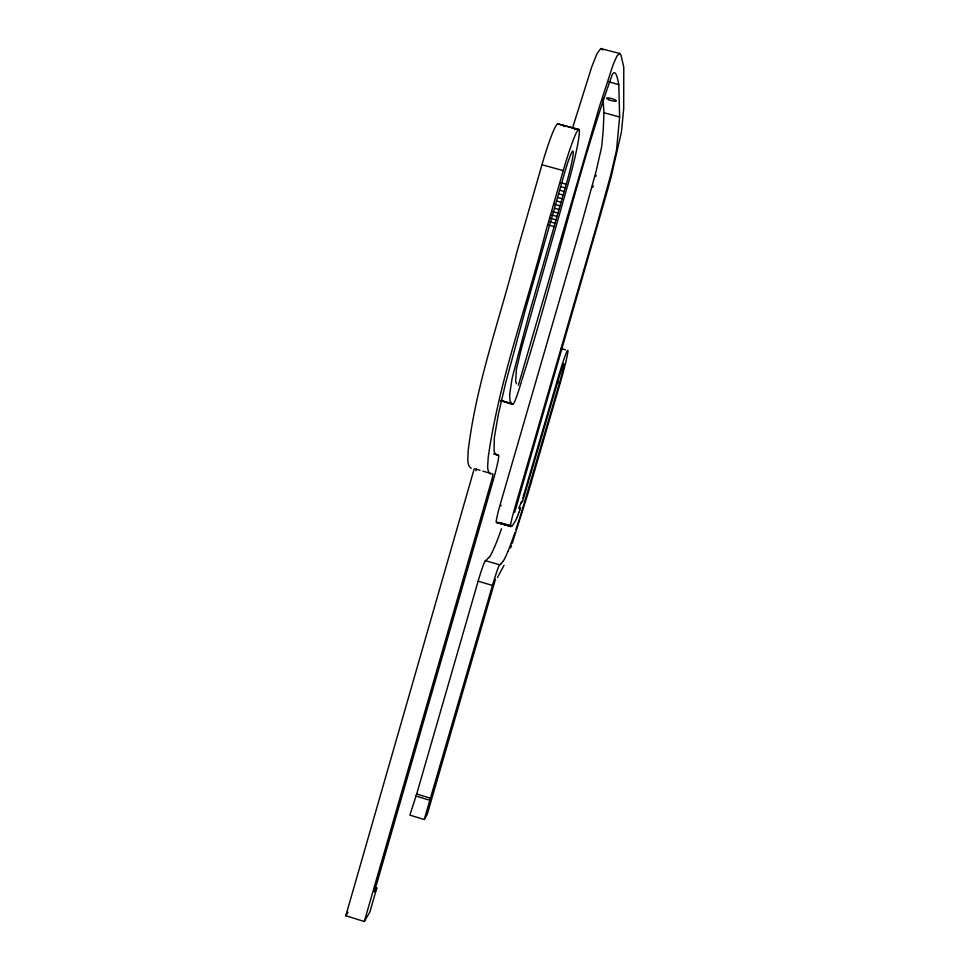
<?xml version="1.0" encoding="UTF-8"?>
<svg xmlns="http://www.w3.org/2000/svg" width="970" height="970" viewBox="0 0 970 970"><rect width="100%" height="100%" fill="white"/><g stroke="black" fill="none" stroke-linecap="round" stroke-linejoin="round"><path stroke-width="1.45" d="M602.94 97.812L603.971 112.714L603.279 129.301M603.255 129.895L601.861 145.1A87.021 5.856 -74.4 0 1 601.727 145.973L601.606 146.7A66.396 4.438 -74.4 0 1 601.412 147.974L596.077 171.375L582 222.348L499.647 506.449A19.921 1.309 -73.8 0 0 496.373 522.503L510.899 526.516M509.638 394.838L509.965 400.974L511.893 403.787M521.981 379.707L522.042 379.512C554.076 278.669 576.653 174.467 612.191 74.726C615.95 67.754 617.926 80.546 618.787 84.584L619.624 117.006L616.629 149.174A87.082 5.093 -74.3 0 1 616.483 150.035L616.35 150.762A66.433 3.856 -74.4 0 1 616.132 152.023L610.615 175.4L596.938 224.64L514.051 510.547A19.933 1.14 -73.8 0 0 510.584 526.661M509.638 394.717L511.808 380.107A38.727 3.031 -74.1 0 1 512.087 378.736L512.512 376.784A41.152 3.225 -74.1 0 1 512.681 376.045L528.468 316.293L566.237 184.276A29.355 2.352 -74.6 0 0 573.282 152.084L572.87 151.053A29.355 2.352 -74.6 0 0 564.103 174.467L524.903 311.479L505.612 383.15L498.24 414.869L494.373 437.446L494.021 450.759L495.136 453.875L497.198 454.942L493.972 454.081M623.698 108.434L623.771 67.185L621.067 55.314L619.806 53.508L600.769 48.573L597.011 53.617L591.749 66.845L572.47 128.222M623.649 108.907L621.746 129.192A167.373 9.991 -74.2 0 1 621.2 133.035L611.161 176.77A117.273 6.984 -74.4 0 1 608.396 186.955A168.356 10.318 -74.4 0 1 606.032 195.504L514.706 512.305M500.859 505.94L501.017 505.321M493.657 478.743L493.609 478.901A24.432 1.843 -73.8 0 1 493.463 479.41M515.64 381.125L516.428 369.097L521.751 347.212L567.013 187.78A51.398 4.122 -74.6 0 0 579.345 131.593L579.296 129.58L557.835 123.881A51.349 4.741 -74.7 0 0 541.963 164.73L516.974 251.751C500.29 318.063 476.1 383.344 468.073 451.608C468.364 456.87 466.182 464.691 471.178 468.364M493.306 479.968L374.371 891.866L376.893 887.708L369.861 912.043L364.308 921.5L345.805 915.741L474.245 468.668M579.296 129.58L578.666 129.604A51.398 4.122 -74.6 0 0 563.267 170.623L546.074 230.339C526.965 306.023 499.041 380.252 488.128 457.876C488.359 462.872 485.934 470.135 490.311 473.93M364.308 921.5L492.154 478.586L493.015 474.112L482.854 471.141M485.618 560.539L485.424 560.66A19.921 1.297 -73.6 0 0 478.125 581.2L416.688 794.006L409.886 815.127L424.242 819.517L427.188 814.497L495.476 579.151M424.242 819.517L492.469 585.431A19.933 1.128 -73.6 0 1 499.599 564.855L500.726 564.031M522.393 502.048L557.98 380.919A18.757 1.006 -74 0 1 563.946 363.883A18.757 1.006 -74 0 1 559.508 382.859L523.097 506.983A83.82 4.668 -73.8 0 1 516.161 528.82L515.894 529.559M524.176 493.597L557.398 380.167A32.822 1.746 -74 0 1 567.838 350.34A32.822 1.746 -74 0 1 560.054 383.574L528.213 492.712L512.269 543.261M524.006 494.13L523.764 494.882M523.727 495.015L523.521 495.646M523.485 495.767L523.279 496.41M522.878 497.658L522.648 498.386M520.563 507.686L520.526 507.807A28.809 1.588 -73.8 0 1 520.344 508.328L520.284 508.522M520.259 508.583L520.017 509.323M519.993 509.371L519.92 509.589A27.063 1.491 -73.8 0 1 519.605 510.523M519.593 510.547L519.071 512.014M511.554 545.346L511.299 546.074M521.727 501.15L521.12 502.799M510.899 547.213L510.656 547.904M518.901 512.512L518.077 514.73M521.06 502.969L518.768 508.304M517.822 515.385L517.034 517.41M507.94 551.445L505.794 556.331A140.747 7.905 -73.9 0 1 503.418 560.818M516.767 518.029L516.064 519.665M504.012 565.389L497.489 577.417M494.361 547.456L492.117 552.318A140.662 9.094 -73.9 0 1 489.583 556.756M515.749 520.369L512.33 525.74M503.369 560.903L500.884 563.909M345.805 915.741L348.036 912.249M489.547 556.841L486.067 560.26M518.356 385.308L599.387 106.773L613.258 64.311L616.968 55.957L619.648 53.471M511.166 526.395L496.725 522.369L511.093 526.419M493.9 477.858A26.348 1.988 -73.8 0 0 498.447 455.088L497.283 454.954M601.327 48.512L602.867 49.931M562.576 349.685L561.23 349.321M608.82 81.868L618.787 84.584M603.971 112.714L619.624 117.006M557.835 123.881L578.666 129.604M541.963 164.73L563.267 170.623M560.43 182.663L566.237 184.276M560.842 186.677L565.207 187.877M559.811 190.278L564.164 191.49M558.768 193.879L563.121 195.091M557.726 197.48L562.091 198.692M556.695 201.081L561.048 202.281M554.209 204.27L560.017 205.882M554.622 208.271L558.975 209.484M552.136 211.448L557.944 213.073M551.154 214.843L556.962 216.468M550.184 218.238L555.992 219.85M549.202 221.621L555.01 223.245M548.232 225.004L554.04 226.628M561.193 348.436L565.546 349.843M556.853 382.107L559.508 382.859M511.469 403.52L500.568 400.392L512.827 404.332A26.445 1.988 -74.1 0 0 521.654 380.834M500.593 400.646L512.827 404.332M494.106 453.851L498.447 455.1M475.627 469.043L479.98 470.304M499.016 522.442L511.881 526.043M498.798 522.527L511.639 526.164M485.424 560.66L499.659 564.807M478.125 581.2L492.469 585.431M416.688 794.006L430.959 798.359M415.439 795.885L429.795 800.262M516.549 383.708L515.773 381.84M514.888 532.627A76.315 4.232 -73.8 0 1 507.977 551.299M596.101 175.231A117.2 8.027 -74.5 0 1 595.774 176.455M593.24 185.828A168.234 11.858 -74.5 0 1 592.84 187.246M501.502 528.711A76.278 4.862 -73.8 0 1 494.397 547.322M476.343 469.08A26.335 2.279 -73.8 0 1 475.882 470.777M575.659 128.78A6.414 1.685 16.7 0 1 574.495 129.507M564.261 126.549A6.414 1.685 16.7 0 1 563.352 125.397M608.76 99.68A5.032 1.031 16.1 0 0 616.35 100.977A5.032 1.031 16.1 0 0 609.451 98.019A5.032 1.031 16.1 0 0 608.76 99.68"/></g></svg>
